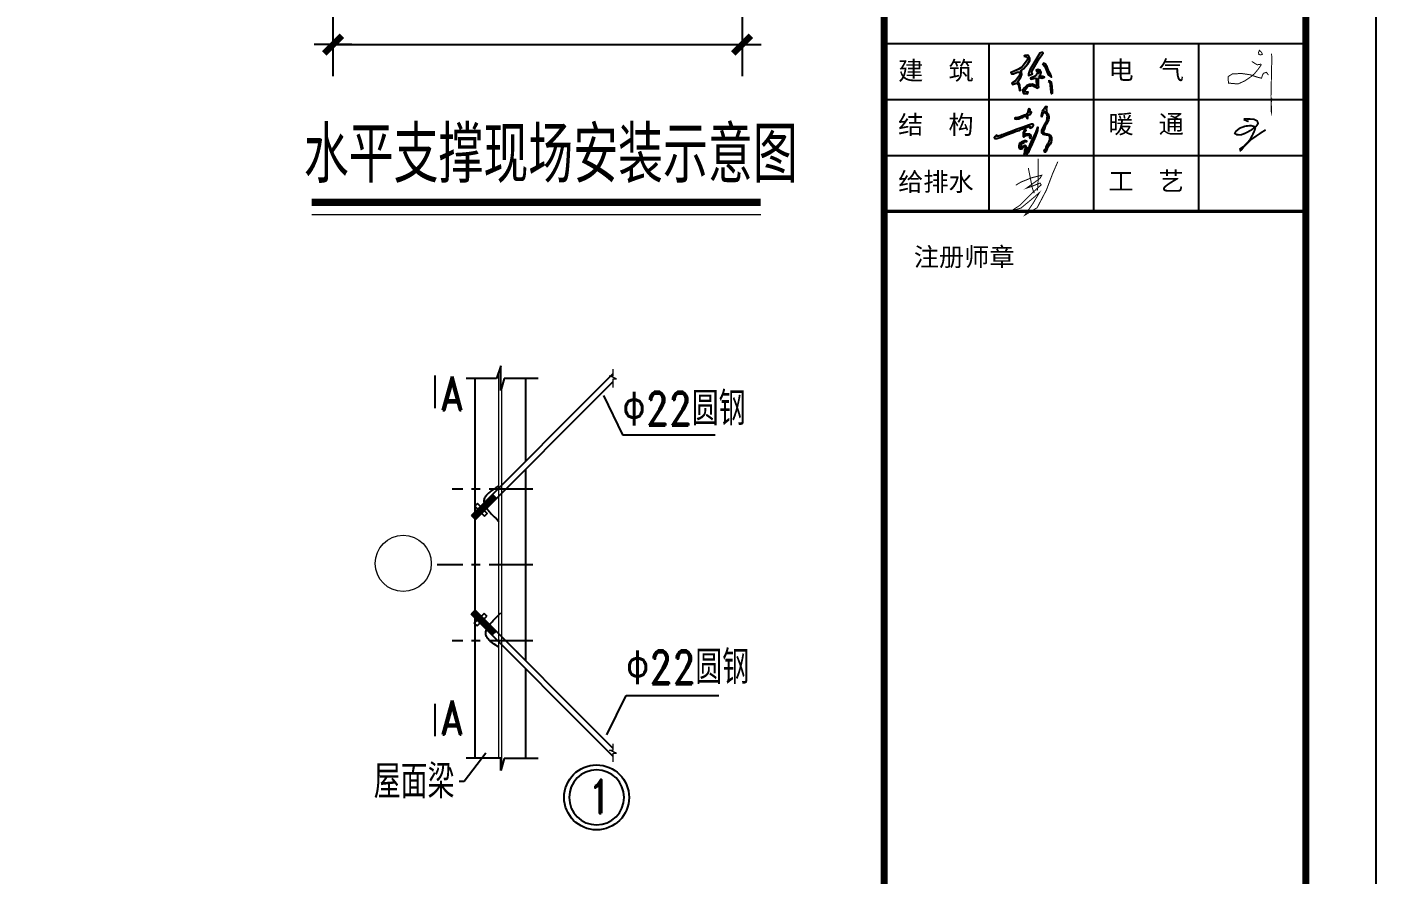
# Model space of a CAD drawing. Extents: x 69728788 to 150676229, y 15322671 to 43663798.
# Drawn here: x 75237328 to 75275784, y 20463798 to 20487934 of the extents above; entities that cross this region are included whole.
import ezdxf

# ---------------------------------------------------------------- set-up
doc = ezdxf.new("R2010")
doc.units = 0
doc.header["$LTSCALE"] = 1000
doc.header["$MEASUREMENT"] = 0
for name, pattern in [('CENTER', [2, 1.25, -0.25, 0.25, -0.25]), ('CENTERX2', [101.6, 63.5, -12.7, 12.7, -12.7]), ('DASHDOTX2', [50.8, 25.4, -12.7, 0, -12.7])]:
    doc.linetypes.add(name, pattern=pattern)
doc.layers.get('0').update_dxf_attribs({"linetype": 'CONTINUOUS'})
for name, color, linetype in [('CJ', 6, 'CONTINUOUS'), ('PUB_TITLE', 4, 'CONTINUOUS'), ('一般文字', 6, 'CONTINUOUS'), ('卫浴', 7, 'CONTINUOUS'), ('图框', 253, 'CONTINUOUS'), ('线线', 150, 'CONTINUOUS')]:
    doc.layers.add(name, color=color, linetype=linetype)
doc.layers.add('图文说明基线', color=251, linetype='CONTINUOUS', lineweight=50)
doc.layers.add('轴线', color=1, linetype='CENTERX2', lineweight=13)
doc.styles.add('hztxt', font='romand_pkpm', dxfattribs={"bigfont": 'hztxt'})
doc.styles.add('STYLE-黑体', font='simhei.ttf')
doc.styles.add('黑体', font='simhei.ttf', dxfattribs={"width": 0.6, "height": 4.3})

# ---------------------------------------------------------------- blocks, each defined once
blk = doc.blocks.new('hui')
h = blk.add_hatch(color=256)
h.paths.add_polyline_path([(74395639, 22003696), (74395663, 22003679), (74395667, 22003630), (74395675, 22003538), (74395687, 22003513), (74395703, 22003522), (74395703, 22003553), (74395696, 22003618), (74395688, 22003678), (74395662, 22003699)])
h.paths.add_polyline_path([(74395556, 22003939), (74395591, 22003901), (74395638, 22003785), (74395686, 22003751), (74395675, 22003783), (74395650, 22003831), (74395625, 22003897), (74395602, 22003937), (74395573, 22003948)])
h.paths.add_polyline_path([(74395481, 22003829), (74395498, 22003834), (74395508, 22003812), (74395496, 22003801), (74395481, 22003804), (74395470, 22003788), (74395467, 22003777), (74395453, 22003764), (74395397, 22003741), (74395385, 22003735), (74395395, 22003724), (74395454, 22003735), (74395468, 22003732), (74395468, 22003710), (74395471, 22003632), (74395470, 22003616), (74395452, 22003634), (74395414, 22003649), (74395372, 22003644), (74395333, 22003630), (74395301, 22003600), (74395279, 22003568), (74395280, 22003545), (74395289, 22003520), (74395302, 22003520), (74395342, 22003514), (74395353, 22003535), (74395328, 22003535), (74395308, 22003543), (74395317, 22003574), (74395341, 22003607), (74395370, 22003626), (74395394, 22003629), (74395418, 22003630), (74395450, 22003612), (74395478, 22003596), (74395504, 22003607), (74395502, 22003629), (74395499, 22003699), (74395501, 22003735), (74395520, 22003744), (74395550, 22003738), (74395589, 22003750), (74395562, 22003760), (74395509, 22003762), (74395531, 22003787), (74395540, 22003818), (74395527, 22003851), (74395492, 22003859), (74395470, 22003849)])
h.paths.add_polyline_path([(74395563, 22004107), (74395522, 22004092), (74395462, 22003999), (74395380, 22003855), (74395359, 22003800), (74395361, 22003774), (74395398, 22003789), (74395416, 22003797), (74395406, 22003819), (74395405, 22003832), (74395516, 22004022), (74395555, 22004073), (74395569, 22004090)])
h.paths.add_polyline_path([(74395290, 22004049), (74395332, 22004041), (74395351, 22004021), (74395338, 22003992), (74395289, 22003924), (74395266, 22003894), (74395216, 22003866), (74395145, 22003832), (74395105, 22003816), (74395115, 22003796), (74395144, 22003796), (74395198, 22003823), (74395234, 22003823), (74395245, 22003810), (74395216, 22003757), (74395173, 22003698), (74395119, 22003663), (74395131, 22003645), (74395186, 22003664), (74395213, 22003652), (74395226, 22003593), (74395232, 22003560), (74395248, 22003564), (74395242, 22003584), (74395237, 22003640), (74395219, 22003670), (74395205, 22003683), (74395250, 22003752), (74395263, 22003791), (74395260, 22003828), (74395250, 22003841), (74395288, 22003870), (74395347, 22003943), (74395378, 22003987), (74395378, 22004020), (74395358, 22004059), (74395339, 22004063), (74395311, 22004060)])
h = blk.add_hatch(color=256)
h.paths.add_polyline_path([(74395012, 22002915), (74395058, 22002932), (74395139, 22002961), (74395181, 22002980), (74395231, 22002993), (74395260, 22003008), (74395294, 22003020), (74395316, 22003028), (74395354, 22003041), (74395372, 22003048), (74395382, 22003050), (74395384, 22003039), (74395379, 22003028), (74395388, 22003026), (74395394, 22003028), (74395410, 22003039), (74395419, 22003051), (74395428, 22003068), (74395420, 22003083), (74395401, 22003080), (74395359, 22003065), (74395281, 22003039), (74395185, 22003003), (74395125, 22002980), (74395037, 22002947), (74394986, 22002929), (74394979, 22002930), (74394954, 22002917), (74394937, 22002913), (74394933, 22002909), (74394913, 22002910), (74394911, 22002919), (74394907, 22002925), (74394897, 22002921), (74394891, 22002916), (74394874, 22002902), (74394871, 22002894), (74394874, 22002883), (74394883, 22002877), (74394906, 22002877), (74394969, 22002898)])
h.paths.add_polyline_path([(74395356, 22003211), (74395365, 22003215), (74395376, 22003218), (74395385, 22003224), (74395391, 22003228), (74395394, 22003234), (74395398, 22003240), (74395400, 22003252), (74395392, 22003262), (74395385, 22003259), (74395378, 22003251), (74395371, 22003246), (74395367, 22003254), (74395370, 22003259), (74395374, 22003267), (74395379, 22003276), (74395382, 22003284), (74395382, 22003291), (74395379, 22003296), (74395368, 22003298), (74395360, 22003297), (74395357, 22003293), (74395355, 22003285), (74395352, 22003278), (74395351, 22003267), (74395349, 22003259), (74395345, 22003245), (74395344, 22003235), (74395338, 22003227), (74395330, 22003224), (74395317, 22003215), (74395288, 22003203), (74395262, 22003194), (74395247, 22003187), (74395231, 22003180), (74395205, 22003174), (74395175, 22003172), (74395164, 22003168), (74395165, 22003156), (74395184, 22003154), (74395220, 22003159), (74395250, 22003169), (74395279, 22003178), (74395297, 22003188), (74395315, 22003195), (74395324, 22003199), (74395328, 22003195), (74395327, 22003185), (74395329, 22003174), (74395334, 22003165), (74395340, 22003164), (74395348, 22003168), (74395351, 22003175), (74395351, 22003189), (74395351, 22003202)])
h.paths.add_polyline_path([(74395305, 22002934), (74395305, 22002947), (74395304, 22002965), (74395312, 22002976), (74395325, 22002989), (74395323, 22002998), (74395307, 22003001), (74395296, 22002991), (74395289, 22002972), (74395284, 22002956), (74395285, 22002931), (74395284, 22002917), (74395282, 22002907), (74395289, 22002902), (74395299, 22002902), (74395310, 22002911), (74395319, 22002921), (74395335, 22002924), (74395356, 22002925), (74395364, 22002923), (74395373, 22002918), (74395377, 22002906), (74395374, 22002893), (74395377, 22002881), (74395384, 22002880), (74395392, 22002885), (74395395, 22002906), (74395390, 22002930), (74395376, 22002939), (74395350, 22002938), (74395319, 22002937)], flags=17)
h.paths.add_polyline_path([(74395295, 22002826), (74395305, 22002829), (74395328, 22002831), (74395328, 22002843), (74395318, 22002846), (74395300, 22002846), (74395292, 22002843), (74395279, 22002837), (74395268, 22002833), (74395264, 22002824), (74395268, 22002811), (74395274, 22002804), (74395284, 22002805), (74395286, 22002813)], flags=17)
h.paths.add_polyline_path([(74395250, 22002762), (74395256, 22002779), (74395256, 22002802), (74395253, 22002818), (74395241, 22002822), (74395234, 22002814), (74395231, 22002796), (74395226, 22002774), (74395226, 22002752), (74395234, 22002731), (74395239, 22002724), (74395256, 22002726), (74395269, 22002731), (74395279, 22002745), (74395289, 22002752), (74395296, 22002758), (74395305, 22002765), (74395316, 22002755), (74395314, 22002732), (74395308, 22002716), (74395306, 22002689), (74395301, 22002663), (74395296, 22002647), (74395301, 22002634), (74395315, 22002633), (74395329, 22002645), (74395353, 22002674), (74395378, 22002731), (74395411, 22002803), (74395457, 22002909), (74395486, 22002992), (74395491, 22003038), (74395469, 22002973), (74395432, 22002897), (74395407, 22002847), (74395373, 22002766), (74395356, 22002737), (74395334, 22002691), (74395321, 22002670), (74395322, 22002689), (74395327, 22002719), (74395333, 22002740), (74395331, 22002756), (74395323, 22002774), (74395312, 22002781), (74395300, 22002779), (74395283, 22002767), (74395274, 22002755), (74395263, 22002741), (74395251, 22002744)])
blk.add_hatch(color=256).paths.add_polyline_path([(74395578, 22002959), (74395570, 22002975), (74395575, 22002994), (74395585, 22003020), (74395598, 22003054), (74395616, 22003080), (74395642, 22003142), (74395647, 22003165), (74395647, 22003186), (74395646, 22003207), (74395638, 22003229), (74395619, 22003245), (74395616, 22003256), (74395613, 22003279), (74395612, 22003294), (74395614, 22003308), (74395619, 22003333), (74395611, 22003335), (74395599, 22003333), (74395584, 22003303), (74395570, 22003287), (74395558, 22003264), (74395550, 22003230), (74395542, 22003206), (74395542, 22003194), (74395549, 22003187), (74395550, 22003197), (74395561, 22003224), (74395568, 22003241), (74395578, 22003261), (74395584, 22003264), (74395590, 22003258), (74395604, 22003235), (74395613, 22003222), (74395627, 22003210), (74395631, 22003185), (74395624, 22003169), (74395619, 22003122), (74395588, 22003070), (74395569, 22003032), (74395547, 22002991), (74395550, 22002954), (74395556, 22002946), (74395567, 22002932), (74395615, 22002923), (74395644, 22002922), (74395657, 22002912), (74395663, 22002895), (74395661, 22002856), (74395653, 22002833), (74395645, 22002817), (74395633, 22002801), (74395612, 22002759), (74395607, 22002727), (74395583, 22002709), (74395586, 22002694), (74395593, 22002684), (74395601, 22002684), (74395609, 22002698), (74395627, 22002736), (74395643, 22002763), (74395666, 22002798), (74395680, 22002821), (74395687, 22002858), (74395687, 22002893), (74395669, 22002924), (74395655, 22002933), (74395625, 22002941), (74395610, 22002942), (74395589, 22002953)])
for points, const_width in [([(74398644, 22004139), (74398678, 22004107), (74398693, 22004078), (74398669, 22004068), (74398643, 22004073), (74398637, 22004104), (74398649, 22004127)], 14), ([(74398542, 22003974), (74398618, 22003927), (74398667, 22003935), (74398676, 22003927), (74398633, 22003865), (74398581, 22003802), (74398532, 22003759), (74398440, 22003697), (74398345, 22003654), (74398209, 22003666), (74398203, 22003758), (74398264, 22003797), (74398395, 22003803), (74398518, 22003785), (74398623, 22003750), (74398679, 22003736), (74398699, 22003792), (74398709, 22003806), (74398751, 22003820), (74398778, 22003781)], 14), ([(74398822, 22004085), (74398829, 22004018), (74398823, 22003881), (74398821, 22003784), (74398818, 22003552), (74398815, 22003492), (74398816, 22003407), (74398823, 22003303), (74398823, 22003243), (74398819, 22003260), (74398818, 22003379), (74398825, 22003448)], 14), ([(74398496, 22003117), (74398436, 22003143), (74398437, 22003156), (74398468, 22003156), (74398570, 22003151), (74398618, 22003128), (74398632, 22003090), (74398603, 22003050), (74398536, 22002999), (74398450, 22002952), (74398388, 22002929), (74398329, 22002931), (74398300, 22002948), (74398313, 22002978), (74398370, 22003024), (74398445, 22003052), (74398529, 22003061), (74398577, 22003047), (74398591, 22003019), (74398580, 22002987), (74398549, 22002923), (74398510, 22002851), (74398446, 22002783), (74398401, 22002724), (74398380, 22002705), (74398373, 22002728), (74398446, 22002777), (74398526, 22002859), (74398692, 22002971), (74398739, 22003000)], 26), ([(74395495, 22002590), (74395498, 22002403), (74395494, 22002251), (74395492, 22002177), (74395482, 22002133)], 14), ([(74395177, 22002211), (74395252, 22002256), (74395400, 22002316), (74395549, 22002354), (74395521, 22002307), (74395331, 22002170), (74395400, 22002193), (74395523, 22002242), (74395540, 22002216), (74395409, 22002099), (74395238, 22001926), (74395115, 22001846), (74395252, 22001886), (74395427, 22002030), (74395514, 22002106), (74395426, 22001957), (74395306, 22001784), (74395482, 22001891), (74395613, 22002140), (74395703, 22002377), (74395777, 22002547)], 14), ([(74395356, 22002457), (74395414, 22002170), (74395431, 22002116), (74395443, 22002098)], 14)]:
    blk.add_lwpolyline(points, dxfattribs=dict(const_width=const_width))
for points in [[(74395290, 22004049), (74395332, 22004041), (74395351, 22004021), (74395338, 22003992), (74395289, 22003924), (74395266, 22003894), (74395216, 22003866), (74395145, 22003832), (74395105, 22003816), (74395115, 22003796), (74395144, 22003796), (74395198, 22003823), (74395234, 22003823), (74395245, 22003810), (74395216, 22003757), (74395173, 22003698), (74395119, 22003663), (74395131, 22003645), (74395186, 22003664), (74395213, 22003652), (74395226, 22003593), (74395232, 22003560), (74395248, 22003564), (74395242, 22003584), (74395237, 22003640), (74395219, 22003670), (74395205, 22003683), (74395250, 22003752), (74395263, 22003791), (74395260, 22003828), (74395250, 22003841), (74395288, 22003870), (74395347, 22003943), (74395378, 22003987), (74395378, 22004020), (74395358, 22004059), (74395339, 22004063), (74395311, 22004060), (74395290, 22004049)], [(74395563, 22004107), (74395522, 22004092), (74395462, 22003999), (74395380, 22003855), (74395359, 22003800), (74395361, 22003774), (74395398, 22003789), (74395416, 22003797), (74395406, 22003819), (74395405, 22003832), (74395516, 22004022), (74395555, 22004073), (74395569, 22004090), (74395563, 22004107)], [(74395556, 22003939), (74395591, 22003901), (74395638, 22003785), (74395686, 22003751), (74395675, 22003783), (74395650, 22003831), (74395625, 22003897), (74395602, 22003937), (74395573, 22003948), (74395556, 22003939)], [(74395481, 22003829), (74395498, 22003834), (74395498, 22003834), (74395508, 22003812), (74395496, 22003801), (74395481, 22003804), (74395470, 22003788), (74395467, 22003777), (74395453, 22003764), (74395397, 22003741), (74395385, 22003735), (74395395, 22003724), (74395395, 22003724), (74395454, 22003735), (74395468, 22003732), (74395468, 22003710), (74395471, 22003632), (74395470, 22003616), (74395452, 22003634), (74395414, 22003649), (74395372, 22003644), (74395333, 22003630), (74395301, 22003600), (74395279, 22003568), (74395280, 22003545), (74395289, 22003520), (74395302, 22003520), (74395342, 22003514), (74395353, 22003535), (74395328, 22003535), (74395308, 22003543), (74395317, 22003574), (74395341, 22003607), (74395370, 22003626), (74395394, 22003629), (74395418, 22003630), (74395450, 22003612), (74395478, 22003596), (74395504, 22003607), (74395502, 22003629), (74395499, 22003699), (74395501, 22003735), (74395520, 22003744), (74395550, 22003738), (74395589, 22003750), (74395562, 22003760), (74395509, 22003762), (74395531, 22003787), (74395540, 22003818), (74395527, 22003851), (74395492, 22003859), (74395470, 22003849), (74395481, 22003829)], [(74395639, 22003696), (74395663, 22003679), (74395667, 22003630), (74395675, 22003538), (74395687, 22003513), (74395703, 22003522), (74395703, 22003553), (74395696, 22003618), (74395688, 22003678), (74395662, 22003699), (74395639, 22003696)], [(74395295, 22002826), (74395286, 22002813), (74395284, 22002805), (74395274, 22002804), (74395268, 22002811), (74395264, 22002824), (74395268, 22002833), (74395279, 22002837), (74395292, 22002843), (74395300, 22002846), (74395318, 22002846), (74395328, 22002843), (74395328, 22002831), (74395305, 22002829), (74395295, 22002826), (74395295, 22002826)]]:
    blk.add_lwpolyline(points)
for points in [[(74395231, 22003180), (74395205, 22003174), (74395175, 22003172), (74395164, 22003168), (74395165, 22003156), (74395184, 22003154), (74395220, 22003159), (74395250, 22003169), (74395279, 22003178), (74395297, 22003188), (74395315, 22003195), (74395324, 22003199), (74395324, 22003199), (74395328, 22003195), (74395327, 22003185), (74395329, 22003174), (74395334, 22003165), (74395340, 22003164), (74395348, 22003168), (74395351, 22003175), (74395351, 22003189), (74395351, 22003202), (74395356, 22003211), (74395365, 22003215), (74395376, 22003218), (74395385, 22003224), (74395391, 22003228), (74395394, 22003234), (74395398, 22003240), (74395400, 22003252), (74395392, 22003262), (74395385, 22003259), (74395378, 22003251), (74395371, 22003246), (74395371, 22003246), (74395371, 22003246), (74395367, 22003254), (74395370, 22003259), (74395374, 22003267), (74395379, 22003276), (74395382, 22003284), (74395382, 22003291), (74395379, 22003296), (74395368, 22003298), (74395360, 22003297), (74395357, 22003293), (74395355, 22003285), (74395352, 22003278), (74395351, 22003267), (74395349, 22003259), (74395345, 22003245), (74395344, 22003235), (74395338, 22003227), (74395330, 22003224), (74395317, 22003215), (74395288, 22003203), (74395262, 22003194), (74395247, 22003187), (74395231, 22003180)], [(74395578, 22003261), (74395568, 22003241), (74395561, 22003224), (74395550, 22003197), (74395549, 22003187), (74395542, 22003194), (74395542, 22003206), (74395550, 22003230), (74395558, 22003264), (74395570, 22003287), (74395584, 22003303), (74395599, 22003333), (74395611, 22003335), (74395619, 22003333), (74395614, 22003308), (74395612, 22003294), (74395613, 22003279), (74395616, 22003256), (74395619, 22003245), (74395638, 22003229), (74395646, 22003207), (74395647, 22003186), (74395647, 22003165), (74395642, 22003142), (74395616, 22003080), (74395598, 22003054), (74395585, 22003020), (74395575, 22002994), (74395570, 22002975), (74395578, 22002959), (74395589, 22002953), (74395610, 22002942), (74395625, 22002941), (74395655, 22002933), (74395669, 22002924), (74395687, 22002893), (74395687, 22002858), (74395680, 22002821), (74395666, 22002798), (74395643, 22002763), (74395627, 22002736), (74395609, 22002698), (74395601, 22002684), (74395593, 22002684), (74395586, 22002694), (74395583, 22002709), (74395607, 22002727), (74395612, 22002759), (74395633, 22002801), (74395645, 22002817), (74395653, 22002833), (74395661, 22002856), (74395663, 22002895), (74395657, 22002912), (74395644, 22002922), (74395615, 22002923), (74395567, 22002932), (74395556, 22002946), (74395550, 22002954), (74395547, 22002991), (74395569, 22003032), (74395588, 22003070), (74395619, 22003122), (74395624, 22003169), (74395631, 22003185), (74395627, 22003210), (74395613, 22003222), (74395604, 22003235), (74395590, 22003258), (74395584, 22003264), (74395578, 22003261)], [(74394979, 22002930), (74394954, 22002917), (74394937, 22002913), (74394933, 22002909), (74394913, 22002910), (74394911, 22002919), (74394907, 22002925), (74394897, 22002921), (74394891, 22002916), (74394874, 22002902), (74394871, 22002894), (74394874, 22002883), (74394883, 22002877), (74394906, 22002877), (74394969, 22002898), (74395012, 22002915), (74395058, 22002932), (74395139, 22002961), (74395181, 22002980), (74395231, 22002993), (74395260, 22003008), (74395294, 22003020), (74395316, 22003028), (74395354, 22003041), (74395372, 22003048), (74395382, 22003050), (74395384, 22003039), (74395379, 22003028), (74395388, 22003026), (74395394, 22003028), (74395410, 22003039), (74395419, 22003051), (74395428, 22003068), (74395420, 22003083), (74395401, 22003080), (74395359, 22003065), (74395281, 22003039), (74395185, 22003003), (74395125, 22002980), (74395037, 22002947), (74394986, 22002929), (74394979, 22002930)], [(74395226, 22002752), (74395226, 22002774), (74395231, 22002796), (74395234, 22002814), (74395241, 22002822), (74395253, 22002818), (74395256, 22002802), (74395256, 22002779), (74395250, 22002762), (74395251, 22002744), (74395263, 22002741), (74395274, 22002755), (74395283, 22002767), (74395300, 22002779), (74395312, 22002781), (74395323, 22002774), (74395331, 22002756), (74395333, 22002740), (74395327, 22002719), (74395322, 22002689), (74395321, 22002670), (74395334, 22002691), (74395356, 22002737), (74395373, 22002766), (74395407, 22002847), (74395432, 22002897), (74395469, 22002973), (74395491, 22003038), (74395486, 22002992), (74395457, 22002909), (74395411, 22002803), (74395378, 22002731), (74395353, 22002674), (74395329, 22002645), (74395315, 22002633), (74395301, 22002634), (74395296, 22002647), (74395301, 22002663), (74395306, 22002689), (74395308, 22002716), (74395314, 22002732), (74395314, 22002732), (74395316, 22002755), (74395305, 22002765), (74395296, 22002758), (74395289, 22002752), (74395279, 22002745), (74395269, 22002731), (74395256, 22002726), (74395239, 22002724), (74395234, 22002731), (74395226, 22002752)], [(74395305, 22002947), (74395304, 22002965), (74395312, 22002976), (74395325, 22002989), (74395323, 22002998), (74395307, 22003001), (74395296, 22002991), (74395289, 22002972), (74395284, 22002956), (74395285, 22002931), (74395284, 22002917), (74395282, 22002907), (74395289, 22002902), (74395299, 22002902), (74395310, 22002911), (74395319, 22002921), (74395335, 22002924), (74395356, 22002925), (74395364, 22002923), (74395373, 22002918), (74395377, 22002906), (74395374, 22002893), (74395377, 22002881), (74395384, 22002880), (74395392, 22002885), (74395395, 22002906), (74395390, 22002930), (74395376, 22002939), (74395350, 22002938), (74395319, 22002937), (74395305, 22002934), (74395305, 22002947)]]:
    blk.add_lwpolyline(points, close=True)
blk = doc.blocks.new('_DIMX')
blk.add_line((-150, 0), (150, 0))
at = {"const_width": 50}
blk.add_lwpolyline([(-70, -70), (70, 70)], dxfattribs=at)

msp = doc.modelspace()

# ---------------------------------------------------------------- linework, layer by layer
at = {"color": 0}
for p, q in [((75250832.1, 20478277.1), (75250709.7, 20477920.8)), ((75250837, 20477574.5), (75250832.1, 20478277.1)), ((75248966.6, 20477076.8), (75248966.6, 20477999.8)), ((75250709.7, 20477920.8), (75249847.5, 20477921.4)), ((75254029.1, 20478049.5), (75250002.8, 20474017.3)), ((75250104.7, 20467098.1), (75250104.7, 20477899.7)), ((75254029.1, 20477823), (75250116, 20473904.2)), ((75250927.1, 20477917.4), (75250837, 20477574.5)), ((75251899.4, 20477916.6), (75250927.1, 20477917.4)), ((75251545.2, 20475561.9), (75251545.2, 20477899.7)), ((75253758.5, 20477430.9), (75254306.7, 20476310.4)), ((75254306.7, 20476310.4), (75256944.2, 20476310.4)), ((75251545.2, 20469873.7), (75251545.2, 20475335.4)), ((75254029.1, 20467386.1), (75250104.3, 20471316.6)), ((75254029.1, 20467159.6), (75249991.1, 20471203.5)), ((75251545.2, 20467093.7), (75251545.2, 20469647.2)), ((75248966.6, 20467726.7), (75248966.6, 20468649.7)), ((75253861.1, 20467760.9), (75254409.2, 20468881.4)), ((75254409.2, 20468881.4), (75257046.7, 20468881.4)), ((75250709.7, 20467097.6), (75249847.5, 20467098.3)), ((75250832.1, 20467097.7), (75250709.7, 20467097.6)), ((75250837, 20466751.3), (75250832.1, 20467097.7)), ((75250927.1, 20467094.2), (75250837, 20466751.3)), ((75251899.4, 20467093.5), (75250927.1, 20467094.2)), ((75249793, 20466433), (75249644.1, 20466433))]:
    msp.add_line(p, q, dxfattribs=at)
at = {"color": 0, "linetype": 'CENTER'}
for p, q in [((75251750.2, 20474767.6), (75249452.9, 20474767.6)), ((75251750.2, 20472604.7), (75249024.7, 20472604.7)), ((75251750.2, 20470441.5), (75249452.9, 20470441.5))]:
    msp.add_line(p, q, dxfattribs=at)
at = {"lineweight": 18}
msp.add_circle((75248052.2, 20472648.9), 800, dxfattribs=at)
at = {"color": 0}
msp.add_circle((75253566.3, 20465981.4), 925.8, dxfattribs=at)
for start, end in [(0, 180), (180, 0)]:
    msp.add_arc((75253566.3, 20465981.4), 782.8, start, end, dxfattribs=at)
at = {"layer": 'CJ', "color": 0}
for p, q in [((75250591.6, 20474735.8), (75250551.8, 20474707.1)), ((75250638.6, 20474767.5), (75250591.6, 20474735.8)), ((75250694, 20474802.6), (75250638.6, 20474767.5)), ((75250758.9, 20474841.9), (75250694, 20474802.6)), ((75250091.1, 20474277.1), (75250168.4, 20474354.6)), ((75250168.4, 20474354.6), (75250091.1, 20474277.1)), ((75250168.4, 20474354.6), (75250449.6, 20474073.8)), ((75250449.6, 20474073.8), (75250168.4, 20474354.6)), ((75250426.9, 20474215.8), (75250313.7, 20474328.9)), ((75250455.2, 20474244.1), (75250342, 20474357.2)), ((75250356.2, 20474466.7), (75250352.5, 20474440.5)), ((75250352.5, 20474440.5), (75250352.7, 20474413.1)), ((75250352.7, 20474413.1), (75250357.1, 20474384.6)), ((75250363.6, 20474492), (75250356.2, 20474466.7)), ((75250357.1, 20474384.6), (75250365.2, 20474355.1)), ((75250374.2, 20474516.5), (75250363.6, 20474492)), ((75250365.2, 20474355.1), (75250376.6, 20474325)), ((75250483.5, 20474272.4), (75250370.2, 20474385.5)), ((75250387.7, 20474540.3), (75250374.2, 20474516.5)), ((75250403.8, 20474563.7), (75250387.7, 20474540.3)), ((75250511.8, 20474300.7), (75250398.5, 20474413.8)), ((75250422.2, 20474586.7), (75250403.8, 20474563.7)), ((75250442.5, 20474609.6), (75250422.2, 20474586.7)), ((75250540, 20474329.1), (75250426.8, 20474442.1)), ((75250464.7, 20474632.5), (75250442.5, 20474609.6)), ((75250568.3, 20474357.4), (75250455, 20474470.5)), ((75250489.5, 20474656), (75250464.7, 20474632.5)), ((75250596.6, 20474385.7), (75250483.3, 20474498.8)), ((75250518.2, 20474680.7), (75250489.5, 20474656)), ((75250624.8, 20474414), (75250511.6, 20474527.1)), ((75250551.8, 20474707.1), (75250518.2, 20474680.7)), ((75250653.1, 20474442.3), (75250539.9, 20474555.4)), ((75250681.4, 20474470.6), (75250568.1, 20474583.7)), ((75250709.7, 20474498.9), (75250596.4, 20474612)), ((75250115.9, 20473904.3), (75250002.7, 20474017.4)), ((75250144.2, 20473932.7), (75250030.9, 20474045.7)), ((75250172.5, 20473961), (75250059.2, 20474074.1)), ((75250200.7, 20473989.3), (75250087.5, 20474102.4)), ((75250372.2, 20473996.3), (75250091.1, 20474277.1)), ((75250091.1, 20474277.1), (75250372.2, 20473996.3)), ((75250229, 20474017.6), (75250115.8, 20474130.7)), ((75250257.3, 20474045.9), (75250144, 20474159)), ((75250285.6, 20474074.2), (75250172.3, 20474187.3)), ((75250313.8, 20474102.5), (75250200.6, 20474215.6)), ((75250342.1, 20474130.9), (75250228.9, 20474243.9)), ((75250370.4, 20474159.2), (75250257.1, 20474272.3)), ((75250398.7, 20474187.5), (75250285.4, 20474300.6)), ((75250449.6, 20474073.8), (75250372.2, 20473996.3)), ((75250372.2, 20473996.3), (75250449.6, 20474073.8)), ((75250376.6, 20474325), (75250390.5, 20474294.7)), ((75250390.5, 20474294.7), (75250406.7, 20474264.6)), ((75250406.7, 20474264.6), (75250424.3, 20474234.9)), ((75250424.3, 20474234.9), (75250443.1, 20474206)), ((75250443.1, 20474206), (75250462.3, 20474178.3)), ((75250462.3, 20474178.3), (75250481.8, 20474151.7)), ((75250481.8, 20474151.7), (75250503.3, 20474124.7)), ((75250503.3, 20474124.7), (75250528.7, 20474095.5)), ((75250528.7, 20474095.5), (75250559.8, 20474062)), ((75250559.8, 20474062), (75250598.7, 20474022.3)), ((75250598.7, 20474022.3), (75250647.3, 20473974.6)), ((75250647.3, 20473974.6), (75250707.6, 20473917)), ((75250707.6, 20473917), (75250781.6, 20473847.5)), ((75250104.3, 20471316.6), (75249991.1, 20471203.5)), ((75250132.6, 20471288.3), (75250019.3, 20471175.2)), ((75250160.9, 20471260), (75250047.6, 20471146.9)), ((75250189.1, 20471231.7), (75250075.9, 20471118.6)), ((75250360.6, 20471224.6), (75250079.4, 20470943.9)), ((75250079.4, 20470943.9), (75250360.6, 20471224.6)), ((75250079.4, 20470943.9), (75250156.8, 20470866.4)), ((75250156.8, 20470866.4), (75250079.4, 20470943.9)), ((75250217.4, 20471203.4), (75250104.2, 20471090.3)), ((75250245.7, 20471175.1), (75250132.4, 20471062)), ((75250156.8, 20470866.4), (75250438, 20471147.1)), ((75250274, 20471146.7), (75250160.7, 20471033.6)), ((75250302.2, 20471118.4), (75250189, 20471005.3)), ((75250330.5, 20471090.1), (75250217.2, 20470977)), ((75250358.8, 20471061.8), (75250245.5, 20470948.7)), ((75250387.1, 20471033.5), (75250273.8, 20470920.4)), ((75250415.3, 20471005.2), (75250302.1, 20470892.1)), ((75250443.6, 20470976.9), (75250330.3, 20470863.8)), ((75250471.9, 20470948.5), (75250358.6, 20470835.4)), ((75250438, 20471147.1), (75250360.6, 20471224.6)), ((75250360.6, 20471224.6), (75250438, 20471147.1)), ((75250500.1, 20470920.2), (75250386.9, 20470807.1)), ((75250528.4, 20470891.9), (75250415.2, 20470778.8)), ((75250479.4, 20470848.9), (75250498.2, 20470877.7)), ((75250498.2, 20470877.7), (75250517.4, 20470905.5)), ((75250517.4, 20470905.5), (75250537, 20470932)), ((75250537, 20470932), (75250558.4, 20470959)), ((75250558.4, 20470959), (75250583.8, 20470988.3)), ((75250583.8, 20470988.3), (75250614.9, 20471021.8)), ((75250614.9, 20471021.8), (75250653.8, 20471061.4)), ((75250653.8, 20471061.4), (75250702.4, 20471109.1)), ((75250702.4, 20471109.1), (75250762.8, 20471166.7)), ((75250762.8, 20471166.7), (75250836.7, 20471236.2)), ((75250407.6, 20470643.2), (75250407.8, 20470670.6)), ((75250411.3, 20470617), (75250407.6, 20470643.2)), ((75250407.8, 20470670.6), (75250412.2, 20470699.2)), ((75250418.7, 20470591.7), (75250411.3, 20470617)), ((75250412.2, 20470699.2), (75250420.3, 20470728.6)), ((75250429.3, 20470567.2), (75250418.7, 20470591.7)), ((75250420.3, 20470728.6), (75250431.7, 20470758.7)), ((75250442.8, 20470543.4), (75250429.3, 20470567.2)), ((75250431.7, 20470758.7), (75250445.6, 20470789)), ((75250459, 20470520), (75250442.8, 20470543.4)), ((75250556.7, 20470863.6), (75250443.4, 20470750.5)), ((75250445.6, 20470789), (75250461.8, 20470819.2)), ((75250477.3, 20470497), (75250459, 20470520)), ((75250461.8, 20470819.2), (75250479.4, 20470848.9)), ((75250585, 20470835.3), (75250471.7, 20470722.2)), ((75250497.6, 20470474.2), (75250477.3, 20470497)), ((75250613.2, 20470807), (75250500, 20470693.9)), ((75250641.5, 20470778.7), (75250528.3, 20470665.6)), ((75250669.8, 20470750.3), (75250556.5, 20470637.2)), ((75250698.1, 20470722), (75250584.8, 20470608.9)), ((75250519.8, 20470451.2), (75250497.6, 20470474.2)), ((75250544.6, 20470427.7), (75250519.8, 20470451.2)), ((75250573.3, 20470403.1), (75250544.6, 20470427.7)), ((75250606.9, 20470376.7), (75250573.3, 20470403.1)), ((75250646.7, 20470347.9), (75250606.9, 20470376.7)), ((75250693.7, 20470316.3), (75250646.7, 20470347.9)), ((75250749.1, 20470281.1), (75250693.7, 20470316.3)), ((75250781.6, 20470261.5), (75250716.6, 20470300.7)), ((75250411.7, 20467237.2), (75249793, 20466433))]:
    msp.add_line(p, q, dxfattribs=at)
at = {"layer": 'PUB_TITLE'}
msp.add_lwpolyline([(75107584.3, 20403702.8), (75275784.3, 20403702.8), (75275784.3, 20522502.8), (75107584.3, 20522502.8)], close=True, dxfattribs=at)
at = {"layer": 'PUB_TITLE', "const_width": 200}
msp.add_lwpolyline([(75112584.3, 20405702.8), (75273784.3, 20405702.8), (75273784.3, 20520502.8), (75112584.3, 20520502.8)], close=True, dxfattribs=at)
at = {"layer": '卫浴', "color": 3}
for p, q in [((75246050.8, 20489736.9), (75246050.8, 20486532.1)), ((75257714.4, 20489736.9), (75257714.4, 20486532.1)), ((75246054.4, 20487432.1), (75257710.8, 20487432.1))]:
    msp.add_line(p, q, dxfattribs=at)
at = {"layer": '卫浴', "lineweight": 13}
for p, q in [((75254038.6, 20477991.2), (75254038.6, 20478184.9)), ((75254135.1, 20477908.1), (75253933.2, 20477991.2)), ((75253933.2, 20477991.2), (75254038.6, 20477991.2)), ((75254038.9, 20477658.6), (75254038.9, 20477908.1)), ((75254038.9, 20477908.1), (75254135.1, 20477908.1)), ((75254038.6, 20467327.8), (75254038.6, 20467503.9)), ((75253933.2, 20467327.8), (75254038.6, 20467327.8)), ((75254135.1, 20467244.7), (75253933.2, 20467327.8)), ((75254038.9, 20467244.7), (75254135.1, 20467244.7)), ((75254038.9, 20466995.3), (75254038.9, 20467244.7))]:
    msp.add_line(p, q, dxfattribs=at)
at = {"layer": '图文说明基线', "const_width": 203.3, "elevation": 13.8}
msp.add_lwpolyline([(75245443.4, 20482938.9), (75258243.2, 20482938.9)], dxfattribs=at)
at = {"layer": '图文说明基线', "lineweight": 18, "elevation": 13.8}
msp.add_lwpolyline([(75245443.4, 20482586.5), (75258243.2, 20482586.5)], dxfattribs=at)
at = {"layer": '图框', "color": 0}
for p, q in [((75261765.8, 20487462.3), (75273784.3, 20487462.3)), ((75261765.8, 20485868.7), (75273784.3, 20485868.7)), ((75261765.8, 20484275.1), (75273784.3, 20484275.1)), ((75261765.8, 20482681.5), (75273784.3, 20482681.5))]:
    msp.add_line(p, q, dxfattribs=at)
at = {"layer": '图框', "color": 4, "const_width": 197.2}
msp.add_lwpolyline([(75273784.3, 20405702.8), (75261765.8, 20405702.8), (75261765.8, 20520502.8), (75273784.3, 20520502.8)], dxfattribs=at)
at = {"layer": '图框', "color": 0, "const_width": 100}
msp.add_lwpolyline([(75261765.8, 20502999.9), (75273784.3, 20502999.9), (75273784.3, 20482681.5), (75261765.8, 20482681.5)], close=True, dxfattribs=at)
at = {"layer": '图框', "color": 0}
for points in [[(75264753.8, 20482681.5), (75264753.8, 20487462.3)], [(75267741.8, 20482681.5), (75267741.8, 20487462.3)], [(75270729.8, 20482681.5), (75270729.8, 20487462.3)]]:
    msp.add_lwpolyline(points, dxfattribs=at)
at = {"layer": '图框', "color": 0, "const_width": 80.7}
msp.add_lwpolyline([(75261765.8, 20482681.5), (75273784.3, 20482681.5)], dxfattribs=at)
at = {"layer": '轴线', "color": 251, "linetype": 'DASHDOTX2', "lineweight": 13, "ltscale": 10}
for p, q in [((75250781.6, 20473802.5), (75250781.6, 20478130)), ((75250864.9, 20466857.7), (75250864.9, 20477680.9)), ((75250781.6, 20467097.6), (75250781.6, 20473802.5))]:
    msp.add_line(p, q, dxfattribs=at)

# ---------------------------------------------------------------- block references
at = {"layer": '卫浴', "color": 3, "xscale": 3.599999994039536, "yscale": 3.600000001490116, "zscale": 3.6, "rotation": 180}
msp.add_blockref('_DIMX', (75246050.8, 20487432.1), dxfattribs=at)
at = {"layer": '卫浴', "color": 3, "xscale": 3.599999994039536, "yscale": 3.600000001490116, "zscale": 3.6}
msp.add_blockref('_DIMX', (75257714.4, 20487432.1), dxfattribs=at)
at = {"layer": '线线', "xscale": 2, "yscale": 2, "zscale": 2}
msp.add_blockref('hui', (-73524839.9, -23520996.9), dxfattribs=at)

# ---------------------------------------------------------------- texts
at = {"layer": '一般文字', "color": 6, "linetype": 'Continuous', "style": 'hztxt', "width": 0.8}
msp.add_text('水平支撑现场安装示意图', height=1600, dxfattribs=at).set_placement((75245219.2, 20483494.2, 13.8))
at = {"layer": '一般文字', "color": 6, "linetype": 'Continuous', "lineweight": -3, "style": 'hztxt', "width": 0.8}
for s, p in [('A', (75249116.9, 20477013.4)), ('Φ22圆钢', (75254302.9, 20476579)), ('Φ22圆钢', (75254405, 20469207.6)), ('A', (75249116.9, 20467777.9)), ('屋面梁', (75247211.2, 20465952.7)), ('1', (75253333.2, 20465530.4))]:
    msp.add_text(s, height=960, dxfattribs=at).set_placement(p)
at = {"layer": '图框', "color": 0, "style": 'STYLE-黑体'}
for s, p in [('建  筑', (75262161.8, 20486426.3)), ('电  气', (75268156.1, 20486443.6)), ('结  构', (75262161.8, 20484887.4)), ('暖  通', (75268156.1, 20484904.8)), ('给排水', (75262161.8, 20483261.8)), ('工  艺', (75268156.1, 20483279.2))]:
    msp.add_text(s, height=525.89, dxfattribs=at).set_placement(p)
at = {"layer": '图框', "color": 4, "style": '黑体'}
msp.add_text('注册师章', height=525.89, dxfattribs=at).set_placement((75262609.5, 20481120.4))

doc.saveas('drawing.dxf')
